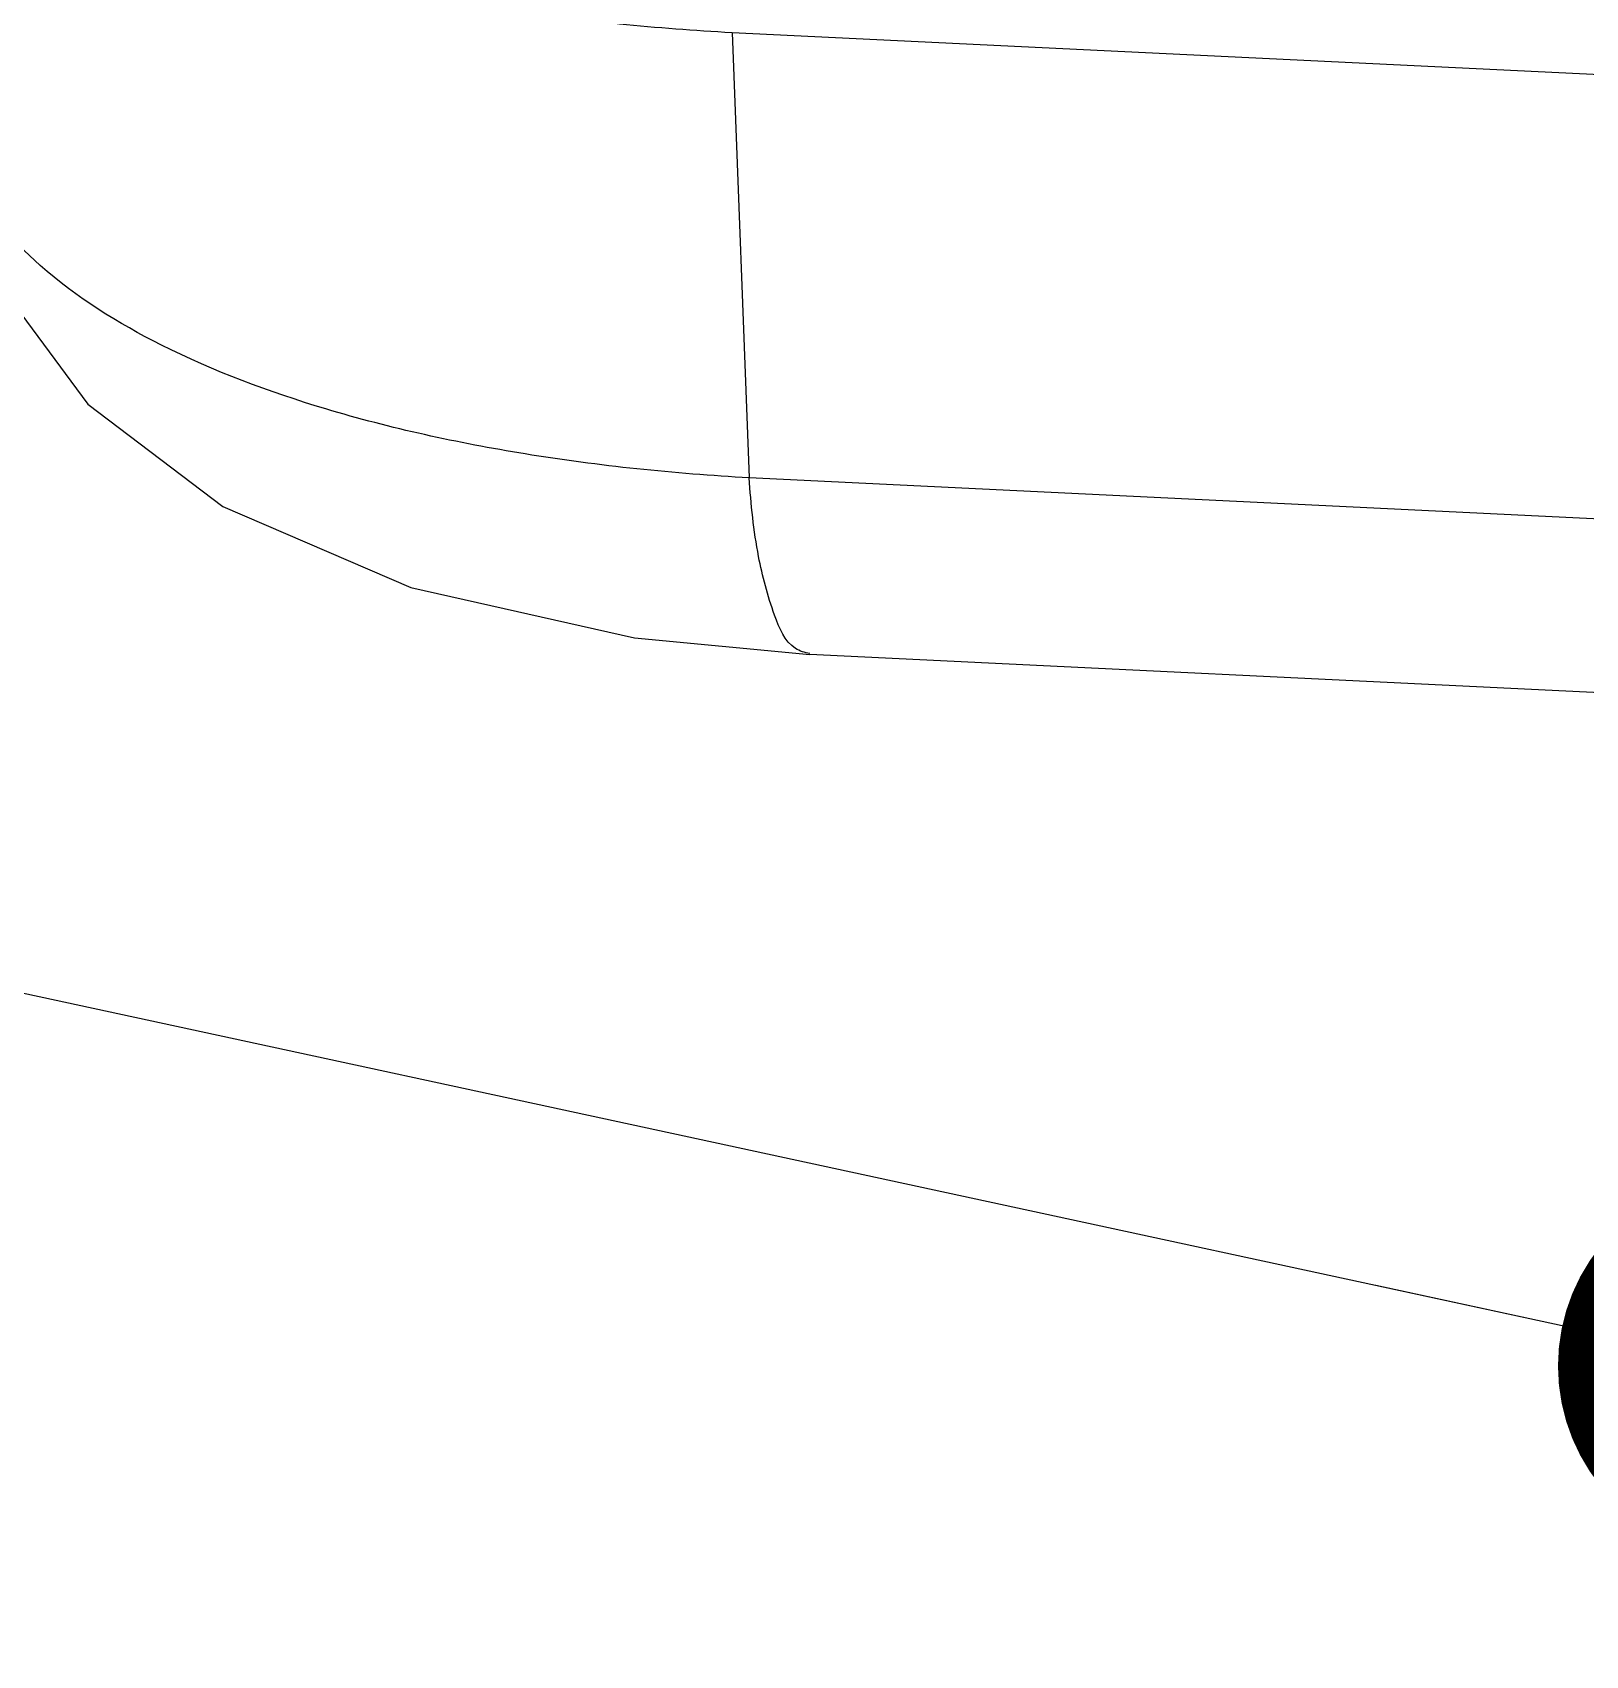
# Model space of a CAD drawing. Header units: millimetres. Extents: x 1833 to 2194, y -395 to -144.
# Drawn here: x 1898.96 to 1906.9, y -367.42 to -359.12 of the extents above; entities that cross this region are included whole.
import ezdxf

# ---------------------------------------------------------------- set-up
doc = ezdxf.new("R2010")
doc.units = ezdxf.units.MM
doc.layers.add('from', color=7, linetype='Continuous', lineweight=13)
doc.styles.get("Standard").update_dxf_attribs({"font": 'txt', "bigfont": 'gbcbig.shx'})
doc.dimstyles.new('ISO', dxfattribs={"dimscale": 0.6, "dimtxt": 2.5, "dimasz": 2.5, "dimexe": 1.25, "dimexo": 0.625, "dimtad": 0, "dimdsep": 46, "dimtxsty": 'Standard', "dimblk": 'OPEN', "dimcen": 0, "dimclrd": 4, "dimclre": 4, "dimadec": 0, "dimazin": 0, "dimtfac": 1, "dimtofl": 0, "dimtmove": 0, "dimatfit": 3, "dimfxl": 0, "dimarcsym": 0})

# ---------------------------------------------------------------- blocks, each defined once
blk = doc.blocks.new('_Open')
at = {"color": 0, "linetype": 'ByBlock', "lineweight": -2}
for p, q in [((-1, 0.1667), (0, 0)), ((-1, -0.1667), (0, 0)), ((0, 0), (-1, 0))]:
    blk.add_line(p, q, dxfattribs=at)

msp = doc.modelspace()

# ---------------------------------------------------------------- linework, layer by layer
at = {"color": 7, "linetype": 'Continuous'}
for p, q in [((1902.5388, -359.1195), (2007.7843, -364.2324)), ((1902.5388, -359.1195), (1902.6267, -361.3973)), ((2007.9986, -366.5163), (1902.6267, -361.3973)), ((2008.308, -367.4198), (1902.9361, -362.3008))]:
    msp.add_line(p, q, dxfattribs=at)
msp.add_lwpolyline([(1898.533, -359.4492), (1898.5645, -359.7467), (1898.7907, -360.4071), (1899.2445, -361.02), (1899.9356, -361.5439), (1900.8963, -361.9587), (1902.0398, -362.2153), (1902.9366, -362.3008)], dxfattribs=at)
for points, start_tangent, end_tangent in [([(1898.4456, -357.1784), (1898.5449, -357.571), (1898.9131, -358.0382), (1899.5328, -358.4449), (1900.373, -358.7708), (1901.3918, -358.9995), (1902.5388, -359.1195)], (0.048295, -0.998833), (0.998592, -0.053039)), ([(1902.6267, -361.3973), (1901.4803, -361.2749), (1900.4614, -361.0446), (1899.6211, -360.7179), (1899.0014, -360.3112), (1898.6333, -359.8448), (1898.534, -359.4523)], (-0.99847, 0.055304), (-0.047256, 0.998883)), ([(1902.9367, -362.2949), (1902.8638, -362.2697), (1902.7565, -362.1), (1902.6747, -361.7991), (1902.6267, -361.3973)], (-0.994779, 0.102057), (-0.066219, 0.997805))]:
    msp.add_spline(points, degree=3, dxfattribs=dict(at, start_tangent=start_tangent, end_tangent=end_tangent))

# ---------------------------------------------------------------- leaders
at = {"layer": 'from'}
msp.add_leader([(1907.737, -365.9392), (1876.2038, -359.1263)], dimstyle='ISO', override={"dimscale": 1, "dimasz": 1.95, "dimexo": 0.125, "dimadec": 2, "dimazin": 2, "dimldrblk": 'Dot'}, dxfattribs=at)

doc.saveas('drawing.dxf')
